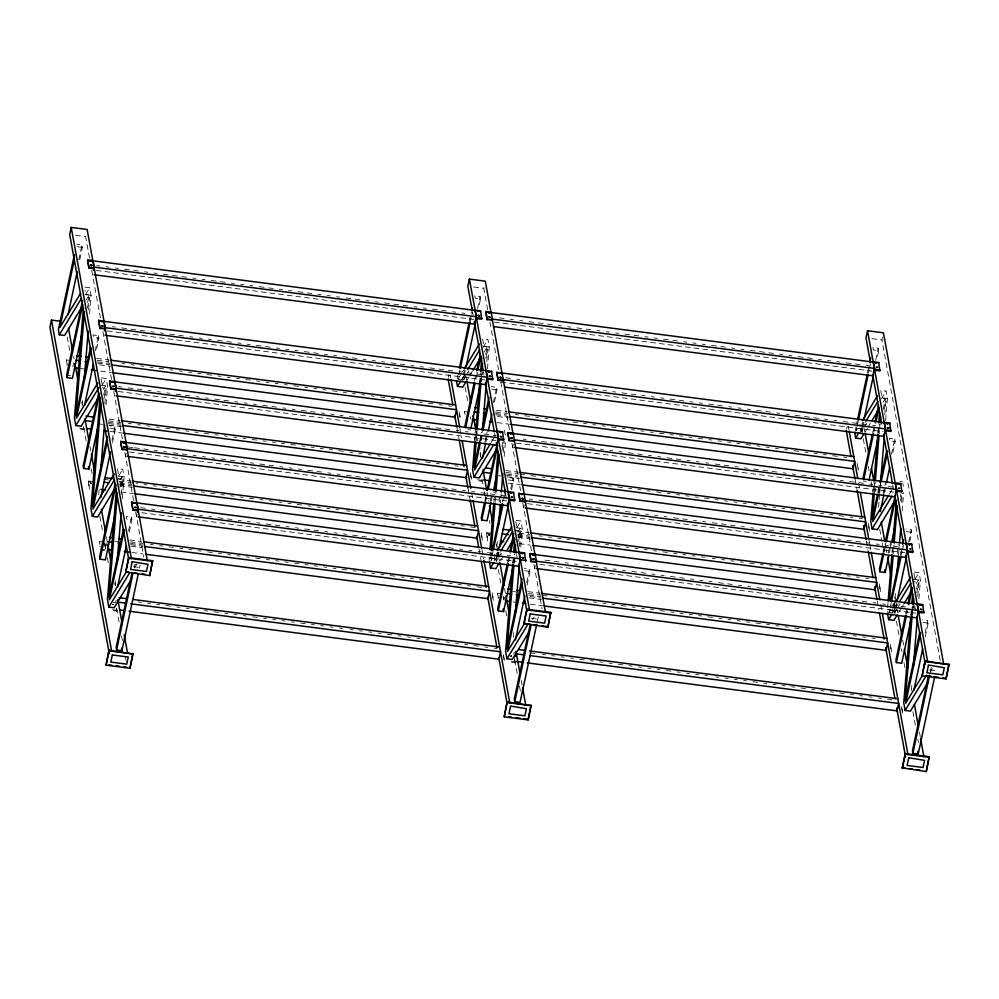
<?xml version="1.0" encoding="UTF-8"?>
<svg xmlns="http://www.w3.org/2000/svg" width="999" height="999" viewBox="0 0 999 999"><rect width="100%" height="100%" fill="white"/><g stroke="black" fill="none" stroke-linecap="round" stroke-linejoin="round"><path stroke-width="0.75" stroke-dasharray="5 3.75" d="M88.624 309.952L89.635 297.527L85.652 297.015M82.105 405.569L82.742 397.802M89.585 313.936L91.109 295.304L89.735 287.737L84.428 287.05M104.87 403.846L106.131 388.311L102.148 387.799M98.739 494.792L99.238 488.586M106.081 404.72L107.605 386.089L106.231 378.521L100.924 377.834M121.366 494.63L122.627 479.095L117.32 478.409M115.235 585.576L115.609 580.918M122.328 498.613L124.101 476.86L122.727 469.305L117.42 468.606L118.794 476.173M475 440.147L475.761 430.819M479.695 382.679L480.457 373.364M476.223 441.021L477.11 430.144M481.031 382.005L481.293 378.896M481.418 377.347L481.793 372.677M480.307 440.834L480.819 434.615M486.775 361.626L487.787 349.2L485.139 348.851M480.257 457.23L481.019 447.914M481.655 440.147L482.292 432.392M487.487 368.718L489.26 346.965L487.887 339.41L482.579 338.711L483.953 346.278L489.26 346.965M489.098 560.427L489.348 557.33M493.906 501.411L494.667 492.095M495.879 558.891L490.559 558.204L491.071 551.985M495.129 502.297L496.016 491.421M494.405 561.126L494.905 554.907M499.213 502.11L499.725 495.891M503.271 452.41L504.158 441.533M496.89 546.465L497.527 538.698M500.437 502.984L500.686 499.875M500.811 498.326L501.198 493.668M504.233 456.393L505.382 442.407M512.812 562.687L513.074 559.59M514.035 563.561L514.797 554.245M519.517 546.291L520.791 530.769L515.472 530.082M513.386 637.25L513.761 632.592M520.741 547.177L522.252 528.533L520.879 520.966L515.571 520.279M873.163 491.808L873.663 485.601M877.971 432.792L878.733 423.476M874.375 492.682L875.261 481.818M879.195 433.666L879.445 430.569M879.57 429.008L879.957 424.35M878.471 492.495L878.97 486.288M884.802 414.847L885.938 400.874L883.291 400.524M878.546 507.355L879.045 501.136M879.182 499.587L879.557 494.93M879.682 493.381L880.194 487.162M880.319 485.614L880.569 482.505M885.638 420.379L887.412 398.638L886.038 391.071L880.731 390.384L882.105 397.952L887.412 398.638M888.011 602.784L887.249 612.1L894.48 613.086L896.865 609.165M892.07 553.084L892.569 546.878M893.281 553.958L893.531 550.861M893.655 549.3L894.043 544.642M892.557 612.787L893.069 606.58M897.377 553.771L898.138 544.455M901.56 502.522L902.309 493.206M888.723 609.865L894.03 610.564L895.678 590.372M898.588 554.645L899.475 543.781M902.134 511.163L903.658 492.532M910.838 615.908L911.475 608.154M912.187 615.234L912.437 612.125M912.562 610.576L912.949 605.918M917.794 596.415L918.943 582.429L913.635 581.743M911.413 690.471L912.05 682.704M918.893 598.838L920.416 580.207L919.03 572.639L913.723 571.952M90.285 483.366L91.121 482.892M91.171 483.778L90.36 483.004M112.4 604.582L113.499 604.42M489.448 534.615L488.436 535.039L489.485 535.439M78.746 259.877L81.943 244.867L76.636 244.181M79.795 259.578L82.405 247.39L81.943 244.867M89.523 258.079L85.627 236.613L86.239 233.766M70.355 360.464L66.371 359.952L67.008 365.372M72.84 366.933L73.714 362.824M87.55 302.635L89.173 295.005L85.19 294.493M87.363 308.204L89.635 297.527M95.192 350.886L98.439 335.652L93.132 334.965L93.594 337.487L98.901 338.174L96.304 350.362M83.704 428.047L83.866 429.607L78.559 428.921L78.746 428.034L84.053 428.721M103.721 394.942L105.669 385.789L102.51 391.009M103.859 398.988L106.131 388.311M88.374 480.994L89.56 489.448L88.374 480.994L93.681 481.68M112.013 440.147L114.935 426.436L109.628 425.736M112.475 442.669L115.397 428.958L114.935 426.436M103.359 542.032L99.376 541.508L100.012 546.94M106.418 545.766L107.28 541.658M125.512 456.118L126.124 453.271M119.905 487.25L122.178 476.573L119.793 480.494M121.004 486.713L122.627 479.095M128.509 530.931L131.431 517.22L126.124 516.52L126.586 519.043L131.893 519.73L128.646 534.977M113.599 604.67L112.575 604.383M116.184 600.337L115.684 602.709L113.024 602.372M116.708 609.615L116.871 611.176L111.551 610.489L111.751 609.602L117.058 610.289M136.513 516.645L137.125 513.786M134.191 567.444L134.828 564.435L138.811 564.959M139.498 568.131L140.147 565.122M448.414 377.46L449.013 374.613M457.192 378.384L458.479 372.377M469.355 321.353L471.266 312.35M462.013 379.67L458.029 379.158L458.678 376.111M459.003 374.588L459.977 370.017M470.042 322.752L472.315 312.088M461.863 382.08L463.149 376.074M463.461 374.575L464.423 370.067M477.534 308.541L480.094 296.541L474.787 295.841L475.249 298.364L480.556 299.063L478.608 308.204M465.284 370.704L463.336 379.845L465.709 375.936M464.335 379.533L465.247 375.249M487.674 309.752L483.778 288.286L484.39 285.439M459.041 411.8L460.539 418.781M464.335 412.512L464.535 411.613L468.519 412.137M474.55 381.044L476.498 371.903M476.311 377.472L477.609 371.378M479.857 381.743L480.507 378.696M485.701 354.295L487.337 346.678L483.354 346.166M480.644 382.742L482.917 372.065M485.839 358.341L487.787 349.2M479.595 441.508L481.543 432.355M480.694 440.984L482.642 431.83M484.902 442.195L487.175 431.518M493.344 402.56L496.59 387.312L491.283 386.625M486.001 441.67L487.3 435.564M494.455 402.035L497.052 389.835L496.59 387.312M484.877 500.799L486.176 494.692M485.989 500.262L486.638 497.215M490.184 501.486L491.483 495.392M501.885 446.603L502.859 442.033M482.405 540.409L481.156 532.255L481.855 537.387M491.296 500.961L493.244 491.808M502.01 450.649L503.958 441.508M486.525 532.654L487.712 541.121L486.525 532.654L491.833 533.354M512.674 447.265L513.274 444.418M490.559 558.204L491.87 552.11M502.584 501.798L504.532 492.657M491.67 557.679L491.021 560.726L494.98 554.195M491.995 556.156L492.969 551.573M504.345 498.226L505.319 493.656M496.203 557.367L497.502 551.273M510.814 488.773L513.086 478.096L507.779 477.41M496.978 558.366L496.328 561.413L497.914 558.803M497.302 556.843L498.276 552.26M511.6 489.772L513.548 480.619L513.086 478.096M501.51 593.693L497.527 593.181L498.164 598.613M507.542 562.612L508.841 556.518M508.653 562.087L510.601 552.947M503.983 600.162L504.57 597.427M523.676 507.792L524.275 504.945M512.862 563.299L514.81 554.158M518.381 537.387L520.329 528.246L517.957 532.155M513.961 562.774L514.61 559.727M518.506 541.433L520.791 530.769M526.66 582.604L529.595 568.881L524.275 568.194M527.122 585.127L530.044 571.403L529.595 568.881M513.836 654.382L514.348 652.01M514.86 661.276L515.022 662.849L509.715 662.162M534.665 568.306L535.277 565.459M537.337 621.303L538.299 616.795M846.565 429.133L847.164 426.286M855.032 431.556L857.267 421.054M867.507 373.027L868.78 367.02M856.83 427.784L856.18 430.831L860.139 424.3M857.154 426.248L858.453 420.154M868.531 372.902L869.18 369.855M869.505 368.331L870.479 363.761M860.014 433.741L861.3 427.747M861.613 426.248L862.574 421.74M875.686 360.214L878.246 348.201L872.939 347.515L873.401 350.037L878.708 350.724L876.76 359.877M862.137 428.471L861.488 431.518L863.074 428.908M862.462 426.948L863.436 422.365M862.187 432.629L863.099 428.346M940.171 660.401L881.93 339.96L882.542 337.1M857.192 463.474L858.566 471.041L858.016 468.019M872.701 432.717L874 426.623M873.813 432.192L875.761 423.052M878.009 433.404L879.957 424.263M883.216 409.016L885.489 398.351L881.505 397.827M883.99 410.015L885.938 400.874M877.746 493.169L879.045 487.075M878.845 492.644L879.507 489.597M879.832 488.074L880.806 483.504M883.054 493.868L885.326 483.191M891.495 454.233L894.742 438.986L889.435 438.299L889.897 440.821L895.204 441.508L892.282 455.232M884.165 493.331L886.113 484.19M883.029 552.459L884.327 546.366M884.14 551.935L886.088 542.794M888.336 553.159L889.634 547.052M889.959 545.529L890.609 542.482M900.361 496.753L901.011 493.706M889.447 552.622L890.097 549.575M890.421 548.051L891.395 543.481M900.486 500.799L902.122 493.181M900.411 554.994L902.359 545.854M889.822 609.34L889.172 612.387L892.344 607.18M890.146 607.817L891.12 603.246M901.523 554.47L902.172 551.423M902.497 549.9L903.471 545.317M894.03 610.564L895.653 602.934M908.64 541.97L911.25 529.77L905.931 529.083M894.48 613.086L895.141 610.027M895.466 608.503L896.765 602.409M909.752 541.433L911.7 532.292L911.25 529.77M891.682 652.01L890.459 646.553M905.706 614.285L907.005 608.191M906.805 613.761L907.454 610.714M911.013 614.972L912.961 605.831M916.533 589.06L918.481 579.919L915.309 585.127M911.787 615.971L914.073 605.307M916.67 593.106L918.943 582.429M925.149 632.742L927.746 620.554L922.439 619.867M925.274 636.788L928.196 623.076L927.746 620.554M930.181 672.277L931.143 667.782L935.126 668.294M85.777 294.255L89.735 287.737M86.014 300.224L89.173 295.005M102.273 385.04L106.231 378.521M118.769 475.824L122.727 469.305M134.478 567.907L136.851 563.998M458.029 379.158L463.573 370.03M461.438 379.907L465.397 373.389M466.508 374.625L468.881 370.716M483.129 347.227L487.887 339.41M466.745 380.594L469.118 376.685M469.905 375.374L472.29 371.466M484.165 351.898L487.337 346.678M491.158 442.545L494.318 437.325M495.217 560.164L499.975 552.347M498.713 557.492L501.873 552.285M516.92 527.497L520.879 520.966M500.524 560.864L503.696 555.644M532.629 619.58L534.215 616.97M860.376 430.269L865.134 422.452M863.86 427.597L867.032 422.39M881.293 398.901L886.038 391.071M864.897 432.267L867.269 428.359M868.069 427.048L870.441 423.139M883.104 402.26L885.489 398.351M889.31 494.218L891.682 490.297M893.131 605.869L894.717 603.259M892.582 613.149L894.954 609.228M895.753 607.929L898.913 602.709M897.651 607.867L900.024 603.945M915.072 579.158L919.03 572.639M898.688 612.524L901.061 608.616M901.847 607.305L903.433 604.695M930.781 671.253L932.367 668.643M90.297 483.291L91.234 483.229M489.547 535.152L488.536 534.84L489.535 534.964M510.714 655.856L511.763 656.331L511.276 655.606M91.234 483.504L90.385 483.166M75.487 235.302L85.627 236.613M473.638 286.975L483.778 288.286M871.802 338.636L881.93 339.96M77.085 246.703L82.405 247.39M96.716 265.584L99.813 265.984M105.994 266.795L109.091 267.195M115.285 267.994L118.382 268.394M124.563 269.206L132.305 270.205M133.854 270.404L138.499 271.004M144.68 271.815L147.777 272.215M153.971 273.014L157.068 273.414M163.249 274.226L170.991 275.225M172.54 275.424L180.282 276.436M181.83 276.636L186.463 277.235M192.657 278.034L195.754 278.434M201.935 279.245L205.032 279.645M211.226 280.444L218.968 281.456M220.517 281.656L225.15 282.255M231.343 283.054L234.44 283.454M240.634 284.265L243.719 284.665M249.912 285.464L253.009 285.864M259.203 286.676L266.933 287.675M268.481 287.874L273.127 288.474M279.32 289.285L282.405 289.685M288.599 290.484L291.696 290.884M297.889 291.696L305.619 292.695M307.168 292.894L311.813 293.494M318.007 294.305L321.104 294.705M327.285 295.504L330.382 295.904M336.576 296.715L339.672 297.115M345.854 297.914L353.596 298.926M355.144 299.126L359.79 299.725M365.971 300.524L369.068 300.936M375.262 301.735L378.359 302.135M384.54 302.934L392.282 303.946M393.831 304.146L401.561 305.145M403.109 305.344L407.754 305.956M413.948 306.755L417.045 307.155M423.226 307.954L426.323 308.366M432.517 309.166L440.259 310.165M441.795 310.364L446.441 310.976M452.634 311.775L455.731 312.175M461.913 312.974L465.01 313.386M499.512 317.857L504.145 318.456M510.339 319.268L513.436 319.668M519.63 320.467L522.727 320.866M528.908 321.678L536.65 322.677M538.199 322.877L545.929 323.888M547.477 324.088L552.122 324.687M558.316 325.487L561.413 325.886M567.594 326.698L570.691 327.098M576.885 327.897L584.615 328.908M586.163 329.108L590.809 329.707M597.002 330.507L600.099 330.906M606.281 331.718L609.378 332.118M615.571 332.917L618.668 333.316M624.85 334.128L632.592 335.127M634.14 335.327L638.786 335.926M644.967 336.738L648.064 337.138M654.258 337.937L657.354 338.336M663.536 339.148L671.278 340.147M672.827 340.347L677.472 340.946M683.653 341.758L686.75 342.158M692.944 342.957L696.041 343.356M702.235 344.168L705.319 344.568M711.513 345.367L719.255 346.378M720.803 346.578L725.436 347.177M731.63 347.977L734.727 348.376M740.921 349.188L744.005 349.588M750.199 350.387L757.941 351.398M759.49 351.598L767.22 352.597M768.768 352.797L773.413 353.409M779.607 354.208L782.704 354.608M788.885 355.407L791.982 355.819M798.176 356.618L805.906 357.617M807.454 357.817L812.1 358.429M818.293 359.228L821.39 359.628M827.572 360.427L830.669 360.839M836.862 361.638L839.959 362.038M846.141 362.837L853.883 363.848M855.431 364.048L860.077 364.647M866.258 365.447L869.355 365.859M96.304 270.429L473.888 319.43M494.455 322.103L872.04 371.104M91.109 295.304L85.802 294.618L84.977 290.072M112.35 326.71L115.447 327.11M121.641 327.909L129.37 328.921M130.919 329.121L138.661 330.12M140.21 330.319L144.855 330.931M151.036 331.73L154.133 332.13M160.327 332.929L163.424 333.341M169.605 334.141L177.347 335.14M178.896 335.339L183.541 335.951M189.723 336.75L192.819 337.15M199.013 337.962L202.11 338.361M208.304 339.161L211.388 339.56M217.582 340.372L225.324 341.371M226.873 341.571L231.506 342.17M237.7 342.982L240.796 343.381M246.99 344.18L250.075 344.58M256.268 345.392L264.011 346.391M265.559 346.591L270.192 347.19M276.386 348.002L279.483 348.401M285.677 349.2L288.761 349.6M294.955 350.412L298.052 350.811M304.245 351.611L311.975 352.622M313.524 352.822L318.169 353.421M324.363 354.22L327.46 354.62M333.641 355.432L336.738 355.831M342.932 356.631L350.661 357.642M352.21 357.842L356.855 358.441M363.049 359.24L366.146 359.64M372.327 360.452L375.424 360.851M381.618 361.65L384.715 362.05M390.896 362.862L398.638 363.861M400.187 364.061L404.832 364.66M411.014 365.472L414.11 365.871M420.304 366.67L423.401 367.07M429.582 367.882L437.325 368.881M438.873 369.081L446.615 370.092M448.151 370.292L452.797 370.891M458.991 371.69L462.087 372.09M468.269 372.902L471.366 373.301M477.559 374.101L482.205 374.7M505.869 377.772L510.514 378.384M516.695 379.183L519.792 379.583M525.986 380.382L529.083 380.794M535.264 381.593L543.006 382.592M544.555 382.792L549.2 383.404M555.382 384.203L558.478 384.603M564.672 385.414L567.769 385.814M573.95 386.613L577.047 387.013M583.241 387.812L590.971 388.823M592.519 389.023L597.165 389.622M603.359 390.434L606.455 390.834M612.637 391.633L615.734 392.033M621.927 392.844L629.67 393.843M631.206 394.043L635.851 394.642M642.045 395.454L645.142 395.854M651.323 396.653L654.42 397.053M660.614 397.864L663.711 398.264M669.904 399.063L677.634 400.062M679.183 400.274L683.828 400.874M690.009 401.673L693.106 402.073M699.3 402.884L702.397 403.284M708.591 404.083L716.32 405.094M717.869 405.294L722.514 405.894M728.708 406.693L731.792 407.093M737.986 407.904L741.083 408.304M747.277 409.103L750.361 409.503M756.555 410.314L764.297 411.313M765.846 411.513L770.479 412.112M776.673 412.924L779.769 413.324M785.963 414.123L789.06 414.523M795.241 415.334L802.984 416.333M804.532 416.533L812.262 417.545M813.81 417.744L818.456 418.344M824.65 419.143L827.746 419.543M833.928 420.354L837.025 420.754M843.218 421.553L850.948 422.565M852.497 422.764L857.142 423.364M863.336 424.163L866.433 424.563M872.614 425.374L875.711 425.774M107.305 330.956L484.89 379.957M500.811 382.018L883.041 431.618M491.745 389.148L497.052 389.835M96.641 358.379L109.028 359.99M496.341 410.252L507.18 411.65M97.203 360.277L108.042 361.675M121.965 363.486L125.062 363.886M131.256 364.685L134.353 365.097M140.534 365.896L143.631 366.296M149.825 367.095L152.922 367.507M159.103 368.306L163.749 368.906M169.942 369.705L173.039 370.117M179.221 370.916L182.317 371.316M188.511 372.115L191.608 372.527M197.79 373.326L200.886 373.726M207.08 374.525L211.726 375.137M217.907 375.936L221.004 376.336M227.198 377.135L230.294 377.547M236.476 378.346L239.573 378.746M245.766 379.545L250.412 380.157M256.593 380.956L259.69 381.356M265.884 382.167L268.981 382.567M275.162 383.366L278.259 383.766M284.453 384.578L287.55 384.977M293.743 385.776L298.376 386.376M304.57 387.187L307.667 387.587M313.861 388.386L316.945 388.786M323.139 389.598L326.236 389.997M332.43 390.796L337.063 391.396M343.256 392.207L346.353 392.607M352.547 393.406L355.632 393.806M361.825 394.617L364.922 395.017M371.116 395.816L374.213 396.216M380.394 397.028L385.04 397.627M391.233 398.426L394.318 398.826M400.512 399.637L403.608 400.037M409.802 400.836L412.899 401.236M419.081 402.048L422.177 402.447M428.371 403.246L433.017 403.846M439.198 404.657L442.295 405.057M448.489 405.856L451.585 406.256M495.367 411.938L507.742 413.549M515.484 414.548L518.568 414.96M524.762 415.759L529.408 416.358M535.601 417.157L538.686 417.57M544.88 418.369L547.976 418.768M554.17 419.568L557.255 419.98M563.448 420.779L566.545 421.178M572.739 421.978L577.372 422.589M583.566 423.389L586.663 423.788M592.857 424.587L595.953 425M602.135 425.799L605.232 426.198M611.425 426.998L616.071 427.609M622.252 428.409L625.349 428.808M631.543 429.62L634.64 430.02M640.821 430.819L643.918 431.218M650.112 432.018L653.209 432.43M659.39 433.229L664.035 433.828M670.229 434.64L673.326 435.04M679.507 435.839L682.604 436.238M688.798 437.05L691.895 437.45M698.076 438.249L702.722 438.848M708.915 439.66L712.012 440.059M718.194 440.859L721.29 441.258M727.484 442.07L730.581 442.47M736.763 443.269L739.859 443.668M746.053 444.48L750.699 445.079M756.88 445.879L759.977 446.278M766.171 447.09L769.267 447.49M775.461 448.289L778.546 448.688M784.739 449.5L787.836 449.9M794.03 450.699L798.663 451.298M804.857 452.11L807.954 452.51M814.148 453.309L817.232 453.708M823.426 454.52L826.523 454.92M832.716 455.719L837.349 456.318M843.543 457.13L846.64 457.53M97.49 361.85L109.878 363.449M495.654 413.524L506.481 414.922M97.502 363.112L109.878 364.71M495.654 414.772L508.041 416.383M99.413 364.835L110.252 366.233M497.564 416.496L508.404 417.907M80.444 368.531L86.638 369.33M100.562 371.141L111.389 372.54M497.165 422.602L509.552 424.213M899.887 481.518L902.534 481.855M66.646 375.112L70.629 375.624M467.919 429.645L470.566 429.995M863.423 480.969L866.071 481.318M118.706 386.625L121.803 387.025M127.997 387.837L135.727 388.836M137.275 389.036L141.92 389.647M148.114 390.447L151.211 390.846M157.392 391.645L160.489 392.058M166.683 392.857L169.78 393.256M175.961 394.056L183.704 395.067M185.252 395.267L189.897 395.866M196.079 396.665L199.176 397.078M205.369 397.877L208.466 398.276M214.66 399.076L222.39 400.087M223.938 400.287L228.584 400.886M234.777 401.685L237.862 402.098M244.056 402.897L247.153 403.296M253.346 404.096L256.431 404.508M262.625 405.307L270.367 406.306M271.915 406.506L276.548 407.117M282.742 407.917L285.839 408.316M292.033 409.115L295.117 409.528M301.311 410.327L309.053 411.326M310.602 411.526L315.234 412.137M321.428 412.937L324.525 413.336M330.719 414.148L333.816 414.548M339.997 415.347L343.094 415.746M349.288 416.546L357.018 417.557M358.566 417.757L363.211 418.356M369.405 419.168L372.502 419.568M378.683 420.367L381.78 420.766M387.974 421.578L395.704 422.577M397.252 422.777L404.995 423.776M406.543 423.988L411.188 424.587M417.37 425.387L420.467 425.786M426.66 426.598L429.757 426.998M435.939 427.797L443.681 428.796M445.229 429.008L449.875 429.607M456.056 430.407L459.153 430.806M465.347 431.618L468.444 432.018M474.625 432.817L477.722 433.216M483.916 434.028L491.658 435.027M493.206 435.227L496.291 435.626M523.051 439.098L526.148 439.498M532.342 440.309L535.439 440.709M541.62 441.508L549.363 442.52M550.911 442.719L555.556 443.319M561.738 444.118L564.835 444.53M571.028 445.329L574.125 445.729M580.307 446.528L588.049 447.54M589.597 447.739L594.243 448.339M600.424 449.138L603.521 449.55M609.715 450.349L612.812 450.749M618.993 451.548L622.09 451.96M628.284 452.759L636.026 453.758M637.562 453.958L642.207 454.57M648.401 455.369L651.498 455.769M657.679 456.568L660.776 456.98M666.97 457.779L674.712 458.778M676.261 458.978L680.893 459.59M687.087 460.389L690.184 460.789M696.378 461.588L699.462 462M705.656 462.799L708.753 463.199M714.947 463.998L722.677 465.01M724.225 465.209L728.87 465.809M735.064 466.62L738.149 467.02M744.342 467.819L747.439 468.219M753.633 469.031L761.363 470.029M762.911 470.229L770.654 471.228M772.202 471.428L776.835 472.04M783.029 472.839L786.126 473.239M792.319 474.05L795.416 474.45M801.598 475.249L809.34 476.248M810.888 476.461L815.534 477.06M821.715 477.859L824.812 478.259M831.006 479.07L834.103 479.47M840.284 480.269L843.381 480.669M849.575 481.481L857.304 482.48M858.853 482.679L863.498 483.279M869.692 484.09L872.789 484.49M878.97 485.289L882.067 485.689M888.261 486.501L892.906 487.1M100.362 385.102L107.605 386.089M118.307 391.471L495.891 440.472M516.458 443.144L894.043 492.145M109.191 419.105L120.017 420.504M505.794 470.566L518.181 472.177M108.204 420.791L120.592 422.402M128.322 423.401L131.418 423.801M137.612 424.612L140.709 425.012M146.89 425.811L149.987 426.211M156.181 427.023L159.278 427.422M165.459 428.221L170.105 428.821M176.299 429.632L179.395 430.032M185.577 430.831L188.674 431.231M194.867 432.043L197.964 432.442M204.146 433.241L208.791 433.853M214.985 434.652L218.082 435.052M224.263 435.851L227.36 436.263M233.554 437.062L236.651 437.462M242.832 438.261L245.929 438.661M252.123 439.473L256.768 440.072M262.949 440.871L266.046 441.283M272.24 442.082L275.337 442.482M281.518 443.281L284.615 443.693M290.809 444.493L295.454 445.092M301.636 445.891L304.732 446.303M310.926 447.102L314.023 447.502M320.217 448.301L323.301 448.713M329.495 449.513L332.592 449.912M338.786 450.711L343.419 451.323M349.613 452.122L352.709 452.522M358.903 453.321L361.988 453.733M368.181 454.533L371.278 454.932M377.472 455.731L380.569 456.143M388.299 457.142L391.396 457.542M397.59 458.354L400.686 458.753M406.868 459.552L409.965 459.952M416.158 460.751L419.255 461.163M425.437 461.963L430.082 462.562M436.276 463.374L439.373 463.773M445.554 464.572L448.651 464.972M454.845 465.784L457.942 466.183M506.356 472.465L518.743 474.075M520.292 474.275L524.925 474.875M531.118 475.674L535.764 476.273M541.957 477.085L545.042 477.485M551.236 478.284L554.333 478.683M560.526 479.495L563.611 479.895M569.805 480.694L574.45 481.306M580.644 482.105L583.728 482.505M589.922 483.304L593.019 483.703M599.213 484.515L602.31 484.915M608.491 485.714L611.588 486.113M617.782 486.925L622.427 487.524M628.608 488.324L631.705 488.736M637.899 489.535L640.996 489.935M647.177 490.734L650.274 491.146M656.468 491.945L661.113 492.544M667.295 493.344L670.391 493.756M676.585 494.555L679.682 494.955M685.863 495.754L688.96 496.166M695.154 496.965L698.251 497.365M704.432 498.164L709.078 498.776M715.272 499.575L718.368 499.975M724.55 500.774L727.647 501.186M733.84 501.985L736.937 502.385M743.119 503.184L746.216 503.596M753.958 504.595L757.055 504.994M763.236 505.794L766.333 506.206M772.527 507.005L775.624 507.405M781.817 508.204L784.902 508.616M791.096 509.415L795.741 510.014M801.935 510.826L805.019 511.226M811.213 512.025L814.31 512.425M820.504 513.236L823.588 513.636M829.782 514.435L832.879 514.835M839.073 515.634L843.705 516.246M849.899 517.045L852.996 517.445M859.19 518.256L862.287 518.656M108.491 422.365L120.867 423.976M506.643 474.038L517.482 475.449M108.504 423.626L120.879 425.237M506.655 475.299L517.482 476.71M98.039 423.751L102.672 424.35M108.866 425.149L121.254 426.76M496.191 475.412L500.836 476.024M507.017 476.823L519.405 478.434M110.09 428.259L115.397 428.958M508.241 479.932L513.548 480.619M906.393 531.605L911.7 532.292M110.015 431.456L122.39 433.067M508.166 483.129L520.541 484.727M482.217 480.394L476.91 479.707L476.71 480.594L482.017 481.281M128.159 446.953L132.805 447.552M134.353 447.752L142.083 448.763M143.631 448.963L148.277 449.562M154.47 450.362L157.567 450.761M163.749 451.573L166.845 451.973M173.039 452.772L180.782 453.783M182.317 453.983L186.963 454.582M193.157 455.382L196.254 455.781M202.435 456.593L205.532 456.993M211.726 457.792L214.822 458.191M221.016 459.003L228.746 460.002M230.294 460.202L234.94 460.801M241.134 461.613L244.218 462.013M250.412 462.812L253.509 463.211M259.703 464.023L267.432 465.022M268.981 465.222L273.626 465.821M279.82 466.633L282.904 467.033M289.098 467.832L292.195 468.231M298.389 469.043L301.473 469.443M307.667 470.242L315.409 471.253M316.958 471.453L321.591 472.052M327.784 472.852L330.881 473.264M337.075 474.063L340.172 474.463M346.353 475.262L354.096 476.273M355.644 476.473L363.374 477.472M364.922 477.672L369.568 478.284M375.761 479.083L378.858 479.483M385.04 480.282L388.136 480.694M394.33 481.493L402.06 482.492M403.608 482.692L408.254 483.304M414.448 484.103L417.545 484.503M423.726 485.302L426.823 485.714M433.017 486.513L436.113 486.913M442.295 487.712L450.037 488.723M451.585 488.923L456.231 489.522M462.412 490.322L465.509 490.734M471.703 491.533L474.8 491.933M480.981 492.732L488.723 493.743M490.272 493.943L494.917 494.542M501.098 495.354L504.195 495.754M529.408 499.025L532.504 499.425M538.698 500.224L546.428 501.236M547.976 501.436L552.622 502.035M558.816 502.834L561.913 503.234M568.094 504.045L571.191 504.445M577.385 505.244L580.481 505.644M586.663 506.456L594.405 507.455M595.953 507.654L600.599 508.254M606.78 509.065L609.877 509.465M616.071 510.264L619.168 510.664M625.349 511.476L633.091 512.475M634.64 512.674L639.285 513.274M645.466 514.085L648.563 514.485M654.757 515.284L657.854 515.684M664.035 516.495L667.132 516.895M673.326 517.694L681.068 518.706M682.617 518.906L687.25 519.505M693.443 520.304L696.54 520.716M702.734 521.515L705.818 521.915M712.012 522.714L719.755 523.726M721.303 523.926L729.033 524.925M730.581 525.124L735.227 525.736M741.42 526.535L744.505 526.935M750.699 527.734L753.795 528.146M759.989 528.946L767.719 529.945M769.267 530.144L773.913 530.756M780.107 531.555L783.191 531.955M789.385 532.754L792.482 533.166M798.676 533.966L801.772 534.365M807.954 535.164L815.696 536.176M817.244 536.376L821.89 536.975M828.071 537.774L831.168 538.186M837.362 538.985L840.459 539.385M846.64 540.184L854.382 541.196M855.931 541.396L860.576 541.995M866.757 542.794L869.854 543.206M876.048 544.005L879.145 544.405M885.326 545.204L888.423 545.616M894.617 546.416L902.347 547.415M129.296 451.998L506.88 500.998M527.447 503.658L905.044 552.659M118.194 476.061L124.101 476.86M516.346 527.722L522.252 528.533M913.173 579.22L920.416 580.207M118.644 479.42L131.019 481.031M516.795 531.093L529.17 532.704M103.734 479.308L108.367 479.907M119.206 481.318L137.775 483.728M143.968 484.527L147.065 484.927M153.247 485.739L156.344 486.138M162.537 486.938L167.183 487.537M173.364 488.349L176.461 488.748M182.655 489.547L185.752 489.947M191.933 490.759L195.03 491.158M201.224 491.958L204.32 492.357M210.502 493.169L215.147 493.768M221.341 494.567L224.438 494.967M230.619 495.779L233.716 496.178M239.91 496.978L243.007 497.377M249.188 498.189L253.833 498.788M260.027 499.587L263.124 499.987M269.305 500.799L272.402 501.198M278.596 501.998L281.693 502.397M287.874 503.209L290.971 503.608M297.165 504.408L301.81 505.007M307.992 505.819L311.089 506.218M317.282 507.017L320.379 507.417M326.573 508.229L329.658 508.628M335.851 509.428L338.948 509.827M346.69 510.839L349.775 511.238M355.969 512.037L359.066 512.437M365.259 513.249L368.344 513.648M374.538 514.448L377.634 514.847M383.828 515.659L388.461 516.258M394.655 517.057L397.752 517.47M403.946 518.269L407.043 518.668M413.224 519.468L416.321 519.88M422.515 520.679L425.611 521.078M431.793 521.878L436.438 522.489M442.632 523.289L445.729 523.688M451.91 524.487L455.007 524.9M461.201 525.699L464.298 526.098M470.479 526.898L475.124 527.509M518.906 533.191L529.745 534.59M539.023 535.801L542.12 536.201M548.314 537L551.398 537.4M557.592 538.211L560.689 538.611M566.883 539.41L569.979 539.81M576.161 540.621L580.806 541.221M587 542.02L590.084 542.42M596.278 543.231L599.375 543.631M605.569 544.43L608.666 544.83M614.847 545.641L619.492 546.241M625.686 547.04L628.783 547.44M634.964 548.251L638.061 548.651M644.255 549.45L647.352 549.85M653.533 550.661L656.63 551.061M662.824 551.86L667.469 552.459M673.651 553.271L676.748 553.671M682.941 554.47L686.038 554.87M692.22 555.681L695.316 556.081M701.51 556.88L704.607 557.28M712.337 558.291L715.434 558.691M721.628 559.49L724.725 559.89M730.906 560.701L734.003 561.101M740.197 561.9L743.293 562.3M749.475 563.111L754.12 563.711M760.314 564.51L763.411 564.922M769.592 565.721L772.689 566.121M778.883 566.92L781.98 567.32M788.174 568.131L791.258 568.531M797.452 569.33L802.097 569.942M808.291 570.741L811.375 571.141M817.569 571.94L820.666 572.352M826.86 573.151L829.944 573.551M836.138 574.35L840.783 574.962M846.977 575.761L850.062 576.161M856.255 576.96L859.352 577.372M865.546 578.171L868.643 578.571M119.493 482.892L131.868 484.503M517.644 534.565L530.019 536.163M119.505 484.153L131.88 485.764M517.657 535.826L530.032 537.425M119.868 485.676L132.243 487.287M518.019 537.35L530.394 538.948M88.187 481.88L90.834 482.23M486.338 533.553L491.645 534.24M121.016 491.983L133.391 493.581M519.168 543.643L529.994 545.054M140.709 507.667L145.355 508.279M151.536 509.078L154.633 509.478M160.827 510.289L163.923 510.689M170.105 511.488L173.202 511.888M179.395 512.699L187.138 513.698M188.674 513.898L193.319 514.497M199.513 515.309L202.61 515.709M208.791 516.508L211.888 516.908M218.082 517.719L225.824 518.718M227.372 518.918L232.005 519.517M238.199 520.329L241.296 520.729M247.49 521.528L250.574 521.928M256.768 522.739L259.865 523.139M266.059 523.938L273.788 524.95M275.337 525.149L279.982 525.749M286.176 526.548L289.26 526.948M295.454 527.759L298.551 528.159M304.745 528.958L312.475 529.97M314.023 530.169L318.669 530.769M324.862 531.568L327.947 531.967M334.141 532.779L337.237 533.179M343.431 533.978L346.528 534.378M352.709 535.189L360.452 536.188M362 536.388L366.645 536.987M372.827 537.799L375.924 538.199M382.118 538.998L385.214 539.398M391.396 540.209L399.138 541.208M400.686 541.408L408.416 542.42M409.965 542.619L414.61 543.219M420.804 544.018L423.901 544.418M430.082 545.229L433.179 545.629M439.373 546.428L447.115 547.44M448.651 547.639L453.296 548.239M459.49 549.038L462.587 549.438M468.768 550.249L471.865 550.649M478.059 551.448L481.156 551.848M487.337 552.659L495.079 553.658M496.628 553.858L501.273 554.47M507.455 555.269L510.551 555.669M545.054 560.152L552.784 561.151M554.333 561.351L558.978 561.95M565.172 562.762L568.269 563.161M574.45 563.96L577.547 564.36M583.741 565.172L591.47 566.171M593.019 566.371L597.664 566.97M603.858 567.782L606.955 568.181M613.136 568.98L616.233 569.38M622.427 570.192L625.524 570.591M631.705 571.391L639.447 572.402M640.996 572.602L645.641 573.201M651.823 574L654.919 574.4M661.113 575.212L664.21 575.611M670.391 576.411L678.134 577.422M679.682 577.622L684.327 578.221M690.509 579.02L693.606 579.42M699.799 580.232L702.896 580.631M709.09 581.43L712.175 581.83M718.368 582.642L726.111 583.641M727.659 583.841L732.292 584.44M738.486 585.252L741.583 585.651M747.776 586.45L750.861 586.85M757.055 587.662L764.797 588.661M766.345 588.861L774.075 589.872M775.624 590.072L780.269 590.671M786.463 591.47L789.547 591.87M795.741 592.682L798.838 593.081M805.032 593.881L812.761 594.892M814.31 595.092L818.955 595.691M825.149 596.49L828.246 596.89M834.427 597.702L837.524 598.101M843.718 598.901L846.815 599.3M852.996 600.112L860.738 601.111M862.287 601.311L866.932 601.922M873.114 602.722L876.21 603.121M882.404 603.92L885.501 604.32M891.682 605.132L899.425 606.131M900.973 606.331L905.618 606.942M911.8 607.742L914.897 608.141M141.846 512.712L516.333 561.313M539.997 564.385L916.033 613.186M524.737 570.716L530.044 571.403M922.889 622.389L928.196 623.076M129.645 539.947L140.472 541.346M527.797 591.62L540.172 593.219M130.207 541.833L142.582 543.444M150.325 544.443L153.421 544.855M159.603 545.654L162.7 546.053M168.893 546.853L173.539 547.464M179.72 548.264L182.817 548.663M189.011 549.475L192.108 549.875M198.289 550.674L201.386 551.073M207.58 551.873L212.225 552.484M218.406 553.284L221.503 553.683M227.697 554.495L230.794 554.895M236.975 555.694L240.072 556.093M246.266 556.905L249.363 557.305M255.544 558.104L260.19 558.703M266.383 559.515L269.48 559.915M275.662 560.714L278.758 561.113M284.952 561.925L288.049 562.325M294.23 563.124L298.876 563.723M305.07 564.535L308.167 564.934M314.348 565.734L317.445 566.133M323.639 566.945L326.735 567.345M332.929 568.144L336.014 568.543M342.207 569.355L346.853 569.954M353.047 570.754L356.131 571.153M362.325 571.965L365.422 572.365M371.616 573.164L374.7 573.563M380.894 574.375L383.991 574.775M390.184 575.574L394.817 576.173M401.011 576.985L404.108 577.385M410.302 578.184L413.399 578.583M419.58 579.395L422.677 579.795M428.871 580.594L433.516 581.193M439.697 582.005L442.794 582.405M448.988 583.204L452.085 583.603M458.266 584.415L461.363 584.815M467.557 585.614L470.654 586.013M476.835 586.825L481.481 587.424M512.887 591.495L515.984 591.895M528.359 593.506L540.734 595.117M542.282 595.317L548.476 596.116M554.67 596.915L557.754 597.327M563.948 598.126L567.045 598.526M573.239 599.325L577.872 599.937M584.065 600.736L587.162 601.136M593.356 601.947L596.453 602.347M602.634 603.146L605.731 603.546M611.925 604.358L615.022 604.757M621.203 605.556L625.849 606.156M632.042 606.967L635.139 607.367M641.321 608.166L644.417 608.566M650.611 609.378L653.708 609.777M659.889 610.576L664.535 611.176M670.729 611.987L673.826 612.387M680.007 613.186L683.104 613.586M689.298 614.397L692.394 614.797M698.576 615.596L701.673 615.996M707.866 616.808L712.512 617.407M718.693 618.206L721.79 618.606M727.984 619.417L731.081 619.817M737.262 620.616L740.359 621.016M746.553 621.828L749.65 622.227M755.843 623.026L760.476 623.626M766.67 624.437L769.767 624.837M775.948 625.636L779.045 626.036M785.239 626.848L788.336 627.247M794.53 628.046L799.163 628.646M805.356 629.457L808.453 629.857M814.647 630.656L817.731 631.056M823.925 631.868L827.022 632.267M833.216 633.066L836.3 633.466M842.494 634.278L847.14 634.877M853.333 635.676L856.418 636.076M862.612 636.887L865.708 637.287M871.902 638.086L874.999 638.486M115.01 541.408L118.107 541.808M130.494 543.419L142.869 545.017M528.646 595.079L541.021 596.69M130.494 544.68L142.882 546.278M530.194 596.54L541.033 597.951M130.869 546.191L141.696 547.602M529.02 597.864L541.396 599.475M132.005 552.497L142.845 553.908M513.136 601.96L517.782 602.559M530.169 604.17L542.544 605.781M100.749 549.075L104.733 549.6M100.562 549.962L104.545 550.486M133.367 566.67L138.674 567.357M531.518 618.344L536.825 619.03M929.669 670.004L934.977 670.691M138.112 601.96L141.209 602.36M147.39 603.159L150.487 603.558M156.681 604.37L159.778 604.77M165.959 605.569L170.604 606.181M176.798 606.98L179.895 607.38M186.076 608.179L189.173 608.591M195.367 609.39L198.464 609.79M204.645 610.589L207.742 611.001M213.936 611.8L218.581 612.399M224.763 613.199L227.859 613.611M234.053 614.41L237.15 614.81M243.331 615.609L246.428 616.021M252.622 616.82L257.267 617.419M263.449 618.219L266.546 618.631M272.739 619.43L275.836 619.83M282.018 620.629L285.115 621.041M291.308 621.84L294.405 622.24M300.599 623.039L305.232 623.651M311.426 624.45L314.523 624.85M320.704 625.649L323.801 626.061M329.995 626.86L333.092 627.26M339.285 628.059L342.37 628.471M350.112 629.47L353.209 629.87M359.403 630.681L362.487 631.081M368.681 631.88L371.778 632.28M377.972 633.091L381.056 633.491M387.25 634.29L391.895 634.889M398.089 635.701L401.173 636.101M407.367 636.9L410.464 637.3M416.658 638.111L419.755 638.511M425.936 639.31L429.033 639.71M435.227 640.521L439.872 641.121M446.053 641.92L449.15 642.32M455.344 643.131L458.441 643.531M464.622 644.33L467.719 644.73M473.913 645.541L478.558 646.141M484.74 646.94L487.837 647.34M494.03 648.151L497.127 648.551M530.069 652.822L536.263 653.633M542.457 654.432L545.541 654.832M551.735 655.631L554.832 656.043M561.026 656.842L564.11 657.242M570.304 658.041L573.401 658.441M579.595 659.253L584.228 659.852M590.421 660.651L593.518 661.063M599.712 661.862L602.809 662.262M608.99 663.061L612.087 663.473M618.281 664.273L622.926 664.872M629.108 665.671L632.205 666.083M638.398 666.882L641.495 667.282M647.677 668.081L650.774 668.493M656.967 669.293L660.064 669.692M666.246 670.491L670.891 671.103M677.085 671.902L680.182 672.302M686.363 673.101L689.46 673.513M695.654 674.313L698.751 674.712M704.932 675.511L708.029 675.923M715.771 676.922L718.868 677.322M725.049 678.134L728.146 678.533M734.34 679.332L737.437 679.732M743.618 680.531L746.715 680.943M752.909 681.743L757.554 682.342M763.736 683.154L766.832 683.553M773.026 684.352L776.123 684.752M782.317 685.564L785.401 685.963M791.595 686.763L794.692 687.162M800.886 687.974L805.519 688.573M811.712 689.372L814.809 689.772M821.003 690.584L824.088 690.983M830.281 691.783L833.378 692.182M839.572 692.994L844.205 693.593M850.399 694.392L853.496 694.792M859.689 695.604L862.774 696.003M868.968 696.803L872.065 697.202M878.258 698.014L881.355 698.413M887.537 699.213L892.182 699.812M511.226 661.438L515.209 661.962M510.739 656.043L511.763 656.118L510.676 656.331M878.246 348.201L878.708 350.724M894.742 438.986L895.204 441.508M902.809 483.366L903.358 486.401M913.998 573.463L915.096 579.52M892.756 485.077L893.593 489.672M914.772 606.206L915.608 610.801M864.26 428.559L864.822 431.63M874.013 482.23L874.849 486.825M875.124 488.361L875.686 491.421M885.164 543.556L885.988 548.151M886.275 549.687L886.825 552.759M894.904 597.215L895.741 601.823M896.028 603.346L896.865 607.954M897.139 609.477L897.701 612.549M902.709 640.147L903.82 646.278M919.43 732.142L920.266 736.738M863.298 438.761L866.083 454.095M868.318 466.358L869.155 470.954M871.103 481.693L873.051 492.42M879.732 529.22L881.967 541.483M882.242 543.019L883.079 547.614M883.366 549.15L883.915 552.222M893.118 602.809L895.067 613.548M896.453 621.216L898.963 635.014M901.473 648.813L902.035 651.872M903.983 662.612L905.094 668.743M912.899 711.675L915.409 725.474M917.906 739.272L918.468 742.332M890.309 644.442L891.133 648.988M901.585 706.48L902.684 712.537M901.735 708.591L902.559 713.124M848.338 426.498L848.888 429.558M858.641 483.229L860.039 490.896M868.955 539.959L869.505 543.019M869.792 544.555L870.903 550.686M880.656 604.345L882.055 612.012M855.032 478.833L856.955 489.423M866.308 540.871L867.994 550.149M877.184 600.749L878.858 609.939M489.91 322.015L498.551 369.543M500.774 381.818L509.69 430.881M511.925 443.144L520.554 490.671M522.789 502.934L531.705 551.997M533.928 564.26L542.007 608.728M480.094 296.541L480.556 299.063M504.383 430.182L505.482 436.238M515.846 521.79L516.67 526.336M472.589 312.287L473.151 315.347M483.454 372.078L484.016 375.149M494.605 433.404L495.154 436.476M505.469 493.206L506.868 500.874M516.608 554.532L517.17 557.604M466.108 376.898L466.658 379.957M475.861 430.557L477.809 441.283M480.032 453.558L480.594 456.618M487 491.883L488.673 501.086M496.478 544.018L497.589 550.149M497.877 551.685L499.537 560.876M504.582 588.598L505.444 593.331M521.278 680.469L522.115 685.077M503.296 596.378L503.758 598.913M465.147 387.088L468.206 403.958M474.338 437.687L474.9 440.746M481.868 479.083L483.816 489.81M484.09 491.346L484.927 495.941M485.202 497.477L485.764 500.549M489.385 520.479L489.947 523.551M498.301 569.542L500.811 583.341M505.831 610.938L506.943 617.07M514.747 660.002L517.245 673.801M519.48 686.063L520.591 692.195M470.404 416.67L470.866 419.193M503.171 596.977L503.633 599.5M513.936 656.231L515.022 662.849M464.535 411.613L465.084 414.647M497.527 593.181L498.351 597.714M471.54 479.295L470.154 471.728L471.403 479.895M503.434 654.807L504.258 659.352M459.59 414.835L460.139 417.857M503.309 655.406L504.408 661.463M450.174 374.825L450.736 377.897M459.927 428.484L461.6 437.687M471.64 492.882L472.752 499.013M481.943 549.612L483.616 558.816M457.018 427.947L458.966 438.686M467.882 487.687L469.842 498.476M479.033 549.075L480.981 559.815M91.758 270.342L100.387 317.882M102.897 331.68L111.538 379.208M113.761 391.471L122.402 438.998M124.875 452.572L133.554 500.337M135.652 511.913L143.856 557.055M98.439 335.652L98.901 338.174M131.431 517.22L131.893 519.73M101.199 379.345L102.023 383.878M73.651 356.556L74.076 358.916M81.881 401.885L82.442 404.957M89.96 446.353L90.797 450.949M106.406 536.813L107.517 542.944M114.76 582.804L115.322 585.876M104.907 543.444L106.056 549.762M67.27 336.95L70.055 352.285M83.704 427.41L86.214 441.208M91.234 468.806L92.345 474.937M99.875 516.333L102.373 530.144M104.558 542.782L105.994 550.074M107.392 557.742L108.504 563.873M116.583 608.329L119.368 623.663M121.603 635.926L122.44 640.534M125.499 657.392L126.061 660.464M83.317 426.585L83.866 429.607M104.77 544.605L105.594 549.138M116.321 608.154L116.871 611.176M66.371 359.952L67.208 364.485M99.376 541.508L99.925 544.542M492.157 592.782L493.406 600.936L492.157 592.782M868.318 523.401L869.567 531.568L868.318 523.401M879.307 583.928L880.556 592.082L879.307 583.928"/><path stroke-width="1.5" d="M83.441 307.717L74.438 417.982L75.812 425.549L81.131 426.236L98.551 397.527M84.403 311.7L75.912 415.746L90.534 347.153M84.141 380.719L88.187 331.019M100.062 396.94L90.934 508.766L92.32 516.333L97.627 517.02L114.248 489.622M100.899 402.472L92.407 506.53L107.355 436.413M100.762 469.942L104.433 424.912M116.433 489.285L107.442 599.55L108.816 607.105L114.123 607.804L131.543 579.095M117.395 493.256L108.903 597.315L123.526 528.721M117.133 562.287L121.191 512.587M474.875 441.695L472.602 469.655L473.976 477.21L479.283 477.909L495.904 450.512M475.886 429.27L479.695 382.679M480.581 371.803L481.718 357.829M476.098 442.569L474.063 467.42L479.595 441.508M477.235 428.596L480.906 383.554M481.93 371.128L482.554 363.361M482.417 430.831L486.088 385.801M489.985 549.562L493.781 502.972M494.792 490.546L497.964 451.723M491.196 550.437L495.005 503.846M496.016 491.421L499.05 454.145M498.663 524.725L500.312 504.532M501.323 492.107L502.847 473.476M512.687 564.248L505.594 651.211L506.968 658.778L512.275 659.465L528.908 632.067M513.698 551.823L514.722 539.398M513.911 565.122L507.067 648.988L522.002 578.871M514.922 552.697L515.559 544.93M515.409 612.399L519.093 567.357M873.026 493.369L870.753 521.316L872.127 528.883L877.434 529.57L894.854 500.874M874.05 480.944L877.846 434.353M878.858 421.928L879.62 412.599M874.25 494.243L872.227 519.093L877.422 494.705M875.386 480.257L879.07 435.227M880.082 422.802L880.581 416.583M880.818 479.395L884.377 435.914M888.136 601.236L891.932 554.645M892.956 542.22L896.378 500.287M889.485 600.549L893.156 555.519M894.167 543.094L897.214 505.819M897.065 573.289L898.463 556.206M899.6 542.22L900.748 528.246M910.713 617.469L903.745 702.884L905.119 710.451L910.426 711.138L927.846 682.442M911.862 603.483L912.611 594.168M912.062 616.795L905.219 700.649L919.829 632.055M913.074 604.37L913.586 598.151M913.311 667.17L917.369 617.482M100.936 321.278L102.248 321.528M102.997 326.223L101.798 325.549M102.198 321.815L101.024 321.366M133.866 503.134L135.252 503.096L133.941 502.772M134.678 507.467L136.001 507.717M134.74 507.18L136.001 507.579M478.796 311.288L477.485 310.964L478.708 311.413M489.348 312.962L488.149 312.287M488.948 316.695L490.159 317.295M488.411 371.84L489.797 371.815L488.486 371.478M489.21 376.261L490.546 376.436M489.285 375.899L490.546 376.286M500.349 373.489L499.038 373.151L500.237 373.239M499.475 432.08C501.973 431.905 498.114 432.879 500.761 432.167M501.498 436.863L500.287 436.413L501.598 436.663M511.401 433.716L510.027 433.753L511.376 433.554M510.414 492.894L511.8 492.769L510.501 492.682M511.213 497.302L512.599 497.19L511.388 497.19M521.028 494.28C522.702 492.47 522.252 496.253 521.091 493.918M521.828 498.688L523.201 498.651L521.89 498.326M523.139 498.938L521.89 498.551M522.215 557.742L523.526 558.079L522.327 557.392M523.588 557.792L522.302 557.617L523.501 557.917M532.08 554.52L533.341 555.057M534.14 559.465C533.004 557.105 532.554 560.926 534.215 559.103M875.561 362.987L876.96 362.874L875.624 362.712M876.373 367.407L877.759 367.295L876.473 367.207M886.625 423.226L887.899 423.551M888.76 427.809L887.374 427.847L888.698 428.096M887.437 427.56L888.698 427.959L887.424 427.784M887.886 423.763L886.575 423.439L887.949 423.401M898.363 488.449L899.749 488.336L898.538 488.336M910.751 548.863C909.34 549.65 909.914 548.164 910.601 549.05M920.878 605.332L919.679 604.645M920.479 609.065L921.69 609.527M921.677 609.74L920.541 609.378M60.152 321.216L51.473 320.092L49.95 327.222L109.303 653.796M92.994 261.688L87.15 229.483L71.216 227.422L69.693 234.553L128.771 559.59M74.388 254.683L58.404 329.72L59.316 334.765L64.623 335.452L81.256 308.054M74.488 258.891L59.878 327.485L80.469 293.569M68.107 314.46L77.198 271.778M87.587 260.427L93.019 260.527L94.268 268.681L88.961 267.994L87.587 260.427L93.019 260.527M88.961 267.994L87.712 259.84M82.567 300.412L66.646 375.112L67.108 377.634L72.415 378.321L81.518 335.639M67.108 377.634L82.705 304.458M93.431 270.279L94.106 267.133L92.957 260.826L475.187 310.427M91.309 348.151L76.374 418.269L97.752 383.042M98.714 320.367L99.962 328.521L105.395 328.621L104.021 321.054L98.714 320.367L99.962 328.521M84.603 405.244L93.369 364.086M104.021 321.054L93.993 267.17M104.433 330.794L105.095 327.647L103.958 321.341L491.558 371.328L492.744 379.782L488.761 379.27M98.739 392.719L83.154 465.896L83.604 468.419L88.911 469.105L98.339 424.9M83.604 468.419L99.525 393.718M109.578 381.481L115.022 381.568L116.271 389.735L110.951 389.048L109.578 381.481L115.022 381.568M110.951 389.048L109.703 380.881M115.434 391.321L116.096 388.174L114.96 381.868L497.177 431.468M107.492 440.459L92.87 509.053L114.248 473.826M100.774 497.552L110.527 451.823M120.704 441.408L121.953 449.562L127.385 449.662L126.011 442.095L120.704 441.408L121.953 449.562M115.235 483.504L99.65 556.68L100.1 559.203L105.419 559.89L115.484 512.637M100.1 559.203L116.021 484.503M126.011 442.095L116.034 388.474M127.035 448.988L125.949 442.395L513.561 492.37L514.735 500.824L509.428 500.137L509.203 498.876M124.313 529.72L109.366 599.837L125.999 572.439M131.581 502.522L137.013 502.609L138.262 510.776L132.954 510.089L131.581 502.522L135.564 503.034M132.954 510.089L131.706 501.923M117.595 586.8L126.374 545.654M137.425 512.362L138.099 509.215L136.95 502.909L519.18 552.509M108.991 650.249L106.069 665.147L129.957 668.244L132.992 653.983L108.991 650.249L106.069 665.147M125.699 571.84L128.734 557.579L152.622 560.689L149.7 575.574L125.699 571.84L128.684 572.227M125.812 572.477L128.734 557.579M132.08 562.3L130.557 569.418L146.478 571.49L148.002 564.36L131.955 561.663M132.068 572.764L116.146 647.452L116.608 649.974L121.915 650.674L138.224 574.125M116.608 649.974L132.917 573.438M132.879 653.358L129.957 668.244M152.622 560.689L149.7 575.574M491.146 313.349L485.302 281.156L469.368 279.096L467.857 286.214L472.315 310.751M459.44 367.882L469.031 322.864M471.59 310.851L472.227 307.854M460.302 368.481L470.042 322.752M475.062 311.014L475.249 310.115L480.556 310.814L481.743 319.268M469.368 279.096L476.336 316.733L474.75 324.163L94.068 274.75M466.258 366.121L475.024 324.975M455.232 418.094L454.545 415.659M480.419 319.093L476.436 318.581L475.249 310.115M480.369 311.7L480.556 310.814M485.864 311.513L487.112 319.668L492.544 319.767L491.171 312.2L485.864 311.513L487.112 319.668M464.81 426.785L474.225 382.58M476.823 370.379L480.394 353.609M465.584 427.772L475.012 383.566M477.934 369.855L480.856 356.131M492.195 319.093L874.487 368.406L872.901 375.824L493.768 326.623M470.891 428.471L479.995 385.789M486.251 370.641L487.437 379.096L487.2 377.834M491.371 372.215L491.558 371.328M482.192 429.308L489.011 397.302M480.369 442.507L474.525 469.942L490.359 443.843M482.967 430.307L489.148 401.348M496.74 372.627L502.172 372.714L503.421 380.881L498.114 380.194L496.74 372.627L500.824 373.151M498.114 380.194L496.865 372.028M482.43 458.429L485.676 443.194M488.286 430.994L491.858 414.223M503.196 379.62L885.489 428.921L883.903 436.351L504.77 387.15M497.052 432.055L497.252 431.168L502.559 431.855L503.746 440.309M484.552 502.322L481.306 517.557L481.768 520.079L487.075 520.779L490.971 502.485M487.15 490.122L498.326 437.774L476.336 317.42M477.222 539.135L476.548 536.7M502.41 440.134L498.439 439.622L497.252 431.168M481.768 520.079L485.664 501.798M488.261 489.597L497.677 445.392M502.372 432.742L502.559 431.855M493.568 490.284L495.841 479.62M496.491 476.573L497.14 473.514M507.867 432.555L509.115 440.709L514.547 440.809L513.174 433.241L507.867 432.555L509.115 440.709M513.174 433.241L510.389 433.491M492.195 550.574L502.26 503.321M504.532 492.657L505.182 489.61M493.294 550.049L503.046 504.32M488.224 599.65L487.549 597.227M499.25 547.689L508.029 506.53M509.428 500.137L508.241 491.683M513.361 493.269L513.561 492.37M518.731 493.668L524.175 493.768L525.424 501.923L520.104 501.236L518.731 493.668L522.352 494.305L521.078 494.13M520.104 501.236L518.856 493.069M507.217 564.135L497.802 608.341L498.264 610.864L503.571 611.55L512.986 567.345M509.815 551.947L513.723 533.653M498.264 610.864L508.329 563.611M510.926 551.423L513.848 537.699M524.175 493.768L514.248 439.847L896.478 489.448L894.904 496.865L514.223 447.465M525.187 500.661L907.479 549.962L905.893 557.392L525.212 507.992M519.055 553.096L519.243 552.21L524.55 552.897L525.736 561.351M519.243 552.21L520.429 560.664L520.204 559.403M524.363 553.783L524.55 552.897M522.14 582.917L507.517 651.51L524.95 622.802M529.857 553.596L531.106 561.75L536.538 561.85L535.164 554.283L529.857 553.596L531.106 561.75M515.434 639.997L524.85 595.791M535.164 554.283L532.18 554.607M515.859 656.58L516.433 653.858L524.175 654.857M536.188 561.188L918.481 610.489L916.895 617.919L536.213 568.518M507.142 701.922L504.22 716.807L528.109 719.904L531.143 705.656L507.142 701.922L504.22 716.807M523.851 623.513L526.898 609.253L550.786 612.35L547.864 627.235L523.851 623.513L529.832 624.288M523.963 624.138L526.898 609.253M510.477 706.63L508.966 713.761L524.887 715.833L526.411 708.703L510.364 706.006M530.219 624.437L514.298 699.125L514.76 701.648L520.067 702.334L536.7 624.3M514.76 701.648L531.068 625.112M528.109 719.904L531.031 705.019M547.864 627.235L550.786 612.35M943.643 663.998L883.453 332.829L867.532 330.756L866.008 337.887L870.466 362.425M857.592 419.555L867.182 374.525M869.742 362.525L870.703 358.017M858.453 420.154L868.206 374.425M873.213 362.674L873.401 361.788L878.708 362.475L879.894 370.929L875.911 370.417M853.383 469.755L852.709 467.32M864.085 419.318L873.513 375.112M873.401 361.788L874.587 370.242L874.362 368.981M878.521 363.374L878.708 362.475M862.961 478.446L872.377 434.24M874.974 422.053L878.546 405.282M863.748 479.445L873.488 433.716M876.086 421.516L879.008 407.804M869.055 480.132L877.497 440.497M884.215 423.201L884.402 422.315L889.709 423.002L890.896 431.456L885.589 430.769L885.364 429.508M864.385 530.282L863.698 527.847M885.589 430.769L884.402 422.315M889.522 423.888L889.709 423.002M880.019 482.505L886.837 450.499M878.521 494.168L872.676 521.615L888.523 495.516M881.13 481.98L887.624 451.486M880.256 511.625L883.84 494.855M886.438 482.667L889.684 467.42M895.216 483.728L895.404 482.829L900.711 483.516L901.897 491.983L896.59 491.283L896.353 490.022M882.704 553.983L879.457 569.23L879.919 571.753L885.226 572.439L888.798 555.669M885.301 541.795L895.054 496.066M875.374 590.796L874.699 588.374M896.59 491.283L895.404 482.829M879.919 571.753L883.815 553.458M886.413 541.271L895.504 498.588M900.524 484.415L900.711 483.516M891.72 541.957L894.642 528.234M890.671 600.724L900.087 556.518M902.684 544.33L903.658 539.747M891.445 601.723L901.198 555.993M906.205 544.243L906.405 543.356L911.712 544.043L912.899 552.497L907.579 551.81L907.354 550.549M886.375 651.323L885.701 648.888M897.09 600.886L906.505 556.68M907.579 551.81L906.405 543.356M911.513 544.93L911.712 544.043M905.381 615.809L895.953 660.014L896.415 662.537L901.722 663.224L911.463 617.494M907.979 603.608L911.55 586.85M896.415 662.537L906.48 615.284M908.753 604.607L912.337 587.849M917.207 604.77L917.394 603.871L922.701 604.57L923.888 613.024M897.377 711.85L896.702 709.415M922.564 612.849L918.581 612.337L917.394 603.871M922.514 605.456L922.701 604.57M920.616 633.054L905.681 703.171L922.302 675.774M913.91 690.147L922.676 648.988M902.259 767.844L905.294 753.596L929.182 756.693L926.26 771.578L902.259 767.844L905.244 768.231M925.049 660.926L922.127 675.811L946.016 678.908L949.05 664.647L925.049 660.926L922.127 675.811M902.372 768.481L905.294 753.596M908.628 758.303L907.117 765.434L923.039 767.494L924.562 760.376L908.516 757.679M928.383 665.634L926.86 672.764L942.794 674.824L944.305 667.707L928.271 665.009M928.371 676.111L912.449 750.798L912.911 753.321L918.218 754.008L934.527 677.472M912.911 753.321L929.545 675.287M929.182 756.693L926.26 771.578M946.016 678.908L948.938 664.023M59.316 334.765L81.493 298.239M75.812 425.549L98.789 387.712M92.32 516.333L114.485 479.795M108.816 607.105L129.408 573.189M464.36 368.718L479.408 343.931M465.946 381.905L462.787 387.125L457.467 386.426L460.639 381.218M467.769 369.468L479.645 349.9M473.076 370.167L480.207 358.416M473.976 477.21L493.768 444.605M497.365 550.287L511.613 526.81M498.951 563.473L495.779 568.681L490.472 567.994L493.631 562.774M500.761 551.036L512.637 531.468M506.868 550.424L513.199 539.984M506.968 658.778L528.346 623.551M862.512 420.392L877.559 395.604M864.098 433.566L860.938 438.786L855.631 438.099L858.79 432.879M865.921 421.141L877.796 401.573M872.027 420.529L877.572 411.388M872.127 528.883L891.92 496.266M895.516 601.96L910.564 577.172M897.102 615.134L893.93 620.354L888.623 619.667L891.795 614.447M899.712 601.398L910.801 583.141M904.232 603.396L910.564 592.956M905.119 710.451L926.498 675.224M500.674 432.679L499.562 432.167M101.736 325.836L102.959 326.061M488.086 312.562L489.323 312.799M488.886 316.983L490.159 317.158M488.474 371.703L489.647 371.928L488.586 371.728M523.151 498.726L522.002 498.576M886.625 423.364L887.849 423.601M919.617 604.932L920.891 605.257M532.455 554.557L533.316 554.882M491.108 312.5L873.338 362.1M94.106 267.133L476.336 316.733M89.086 267.407L94.393 268.094M476.623 317.682L481.93 318.369M487.237 319.068L492.544 319.767M874.774 369.355L880.082 370.042M502.11 373.014L884.34 422.614M100.087 327.922L105.395 328.621M487.624 378.209L492.932 378.896M498.239 379.595L503.546 380.282M885.776 429.87L891.083 430.569M105.07 335.277L485.751 384.677L487.325 377.26L105.095 327.647L115.01 382.804M76.523 355.769L81.169 356.368M85.814 356.98L88.911 357.38M110.564 360.189L455.656 404.97M474.675 407.442L477.772 407.842M483.966 408.641L487.062 409.041M508.728 411.863L853.808 456.643M75.837 360.302L78.933 360.701M85.127 361.501L88.212 361.9M111.426 364.91L456.518 409.702L454.932 417.12L112.937 372.739M473.988 411.963L478.633 412.575M483.279 413.174L486.376 413.574M509.577 416.583L854.669 461.363L853.084 468.793L511.101 424.413M75.799 367.919L78.896 368.319M91.271 369.93L95.916 370.529M472.415 419.393L477.047 419.992M489.435 421.603L492.532 422.003M513.111 433.541L895.341 483.141M116.096 388.174L498.326 437.774M111.089 388.449L116.396 389.135M498.626 438.723L503.933 439.423M509.24 440.122L514.547 440.809M896.777 490.397L902.085 491.083M116.059 395.804L496.74 445.204M85.976 416.096L93.719 417.095M121.566 420.704L466.658 465.497M485.676 467.957L491.87 468.768M519.717 472.377L864.809 517.157M85.29 420.616L93.032 421.628M122.427 425.437L467.52 470.217L465.934 477.647L123.938 433.266M483.441 472.29L491.183 473.289M520.579 477.11L865.671 521.89L864.085 529.32L522.09 484.94M86.801 428.446L91.446 429.046M103.821 430.656L106.918 431.056M483.404 479.92L489.597 480.719M524.1 494.055L906.33 543.668M122.078 448.976L127.385 449.662M509.615 499.25L514.935 499.937M520.242 500.636L525.549 501.323M907.779 550.924L913.086 551.61M127.06 456.318L507.742 505.719L509.328 498.301L127.098 448.701L136.738 502.397M104.708 477.622L112.45 478.621M132.567 481.231L477.659 526.011M502.872 529.283L510.601 530.294M530.719 532.904L875.811 577.684M104.021 482.142L108.666 482.742M133.429 485.964L478.521 530.744L476.935 538.174L134.94 493.781M502.185 533.816L508.366 534.615M531.58 537.624L876.672 582.417L875.087 589.835L533.091 545.454M100.899 489.373L105.532 489.972M500.599 541.233L503.696 541.645M535.102 554.582L917.332 604.183M138.099 509.215L520.329 558.816L518.743 566.246L138.062 516.845M133.079 509.49L138.386 510.177M520.616 559.777L525.924 560.464M531.231 561.163L536.538 561.85M918.768 611.438L924.087 612.125M109.528 537.337L112.612 537.737M118.806 538.536L121.903 538.936M143.569 541.758L488.648 586.538M507.679 589.01L510.776 589.41M516.958 590.209L520.054 590.609M541.72 593.418L886.812 638.211M108.829 541.858L111.925 542.27M118.119 543.069L121.216 543.468M144.43 546.478L489.51 591.271L487.937 598.688L145.941 554.308M506.993 593.531L511.625 594.13M516.271 594.742L519.368 595.142M542.582 598.151L887.661 642.931L886.088 650.361L544.093 605.981M108.804 549.487L111.888 549.887M124.276 551.498L128.921 552.097M505.407 600.961L510.052 601.56M522.427 603.171L525.524 603.571M128.859 558.216L152.747 561.313M527.01 609.889L550.899 612.986M925.161 661.55L949.05 664.647M134.653 573.001L137.65 573.389M142.12 573.975L145.105 574.363M534.303 624.862L537.287 625.249M541.77 625.836L547.739 626.61M926.485 675.761L930.968 676.348M933.953 676.735L938.436 677.31M942.906 677.896L945.903 678.284M118.968 597.652L126.711 598.663M132.904 599.462L499.65 647.052M518.668 649.525L524.862 650.324M529.507 650.936L897.801 698.726M118.282 602.185L126.024 603.184M130.669 603.796L500.511 651.785L498.926 659.215L129.083 611.213M530.369 655.656L898.663 703.458L897.09 710.876L527.235 662.886M119.793 610.014L124.438 610.614M516.408 661.475L522.589 662.287M109.103 650.886L132.992 653.983M507.255 702.559L531.143 705.656M905.406 754.22L929.307 757.317M108.941 664.897L111.925 665.284M116.408 665.871L119.393 666.258M123.864 666.832L126.861 667.22M508.578 716.758L511.575 717.145M516.046 717.732L520.529 718.306M523.513 718.693L527.996 719.28M909.727 768.818L912.711 769.205M917.194 769.792L920.179 770.179M867.532 330.756L927.709 661.937M918.356 611.076L918.581 612.337M872.689 374.687L881.605 423.751M883.566 434.478L892.482 483.541M894.704 495.816L903.346 543.344M905.569 555.606L914.21 603.134M916.72 616.932L925.361 664.46M865.097 433.166L868.718 453.096M871.503 468.431L873.738 480.694M881.255 522.09L884.602 540.484M887.661 557.355L890.733 574.225M898.251 615.621L901.597 634.015M904.382 649.35L907.729 667.744M914.41 704.545L918.318 726.011M920.541 738.273L923.888 756.668M884.764 569.917L885.226 572.439M917.756 751.485L918.218 754.008M854.707 433.054L855.631 438.099M887.524 613.611L888.623 619.667M849.175 431.093L857.804 478.621M860.314 492.42L868.68 538.424M871.178 552.222L879.819 599.75M882.329 613.548L907.966 754.607M846.253 430.557L850.998 456.618M852.671 465.821L854.894 478.084M857.13 490.359L861.9 516.658M863.536 525.624L866.046 539.423M868.231 551.46L873.001 577.747M874.674 586.95L876.91 599.213M879.42 613.011L884.152 639.073M885.688 647.539L895.017 698.875M896.69 708.066L905.606 757.13M492.145 318.843L502.297 374.687M503.134 379.283L513.161 434.478M525.137 500.412L535.177 555.606M536.013 560.202L545.479 612.337M498.351 438.549L529.557 610.264M476.211 317.32L476.436 318.581M486.513 374.051L486.975 376.586M498.201 438.361L498.439 439.622M508.516 495.092L508.966 497.627M474.263 321.478L483.179 370.542M485.402 382.817L494.318 431.88M496.278 442.607L505.194 491.67M507.417 503.933L516.333 552.996M518.568 565.272L526.923 611.263M466.945 381.493L470.841 402.959M473.076 415.222L475.574 429.021M483.017 469.93L486.725 490.347M489.51 505.681L493.131 525.611M499.825 562.412L503.996 585.414M505.956 596.141L509.015 613.011M515.984 651.336L519.88 672.802M522.664 688.136L525.736 705.007M503.109 609.028L503.571 611.55M456.555 381.393L457.467 386.426M489.373 561.95L490.472 567.994M451.011 379.42L459.652 426.96M462.162 440.759L470.804 488.286M473.026 500.549L481.668 548.076M483.891 560.352L509.802 702.934M448.101 378.883L452.847 404.957M454.795 415.684L456.88 427.172M459.253 440.222L464.023 466.508M465.934 477.01L467.882 487.749M470.079 499.787L474.85 526.073M476.798 536.813L478.758 547.539M481.256 561.338L486.001 587.412M487.949 598.139L496.865 647.202M498.813 657.941L506.893 702.397M137.862 508.541L147.328 560.664M71.216 227.422L131.406 558.603M68.506 328.284L72.415 349.75M74.913 363.549L78.259 381.955M84.952 418.756L89.123 441.745M91.359 454.021L94.418 470.879M101.386 509.215L105.295 530.681M107.792 544.48L111.413 564.41M117.832 599.675L122.29 624.2M124.238 634.939L127.585 653.334M88.461 466.583L88.911 469.105M121.453 648.151L121.915 650.674M51.473 320.092L111.651 651.273M89.885 260.964L91.259 260.926L89.885 260.964M90.684 265.372L91.995 265.709L90.734 265.309M90.747 265.097L92.058 265.422L90.747 265.097M111.876 382.005L113.187 382.342L111.975 381.88M112.675 386.426L114.061 386.388L112.675 386.426M122.877 442.532L124.188 442.857L122.877 442.532M122.939 442.245L124.251 442.569L122.989 442.182M123.676 446.94L124.987 447.277L123.676 446.94M123.739 446.653L125.05 446.99L123.789 446.59M478.221 315.659L479.532 315.984L478.271 315.584M478.284 315.372L479.595 315.696L478.334 315.309M499.837 377.572L501.211 377.535L499.837 377.572M510.839 438.086L512.212 438.062L510.839 438.086M521.416 553.334L522.789 553.296L521.416 553.334M897.577 483.953L898.888 484.29L897.577 483.953M897.626 483.678L898.95 484.003L897.626 483.678M908.566 544.48L909.877 544.805L908.628 544.418M908.628 544.193L909.939 544.517L908.678 544.13M112.325 654.969L110.802 662.087L126.736 664.16L128.247 657.03L112.325 654.969M530.232 613.96L528.708 621.091L544.63 623.164L546.153 616.033L530.232 613.96M90.022 260.851L91.196 261.214L90.022 260.851M134.028 502.934L135.19 503.309L134.153 502.897M499.987 377.447L501.161 377.684L499.987 377.447M521.565 553.209L522.739 553.583L521.503 553.209M534.153 559.24L532.917 559.015L534.115 559.303"/></g></svg>
